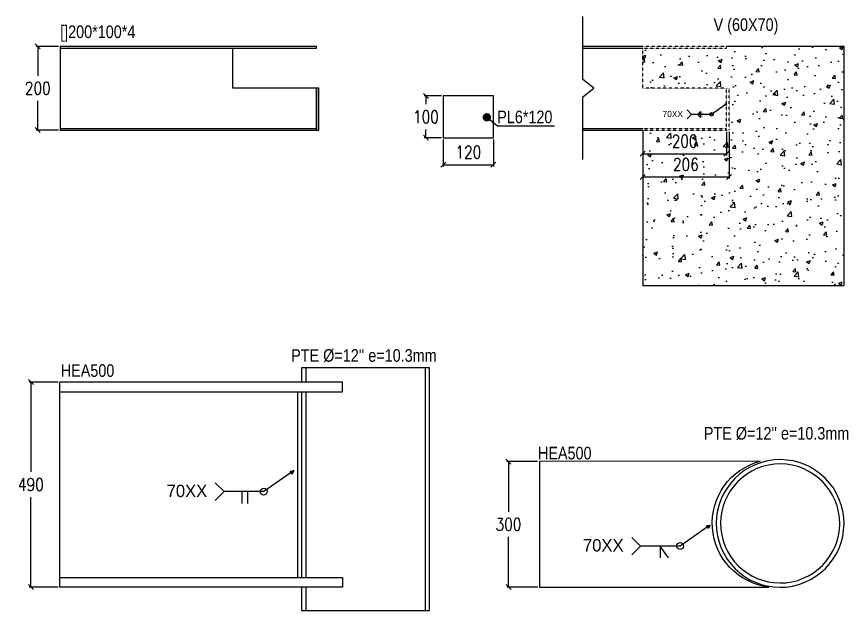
# Model space of a CAD drawing. Header units: millimetres. Extents: x -999 to 93225, y -17477 to 29086.
# Drawn here: x 6492 to 8479, y -11605 to -10186 of the extents above; entities that cross this region are included whole.
import ezdxf
from ezdxf.enums import TextEntityAlignment as Align

# ---------------------------------------------------------------- set-up
doc = ezdxf.new("R2010")
doc.units = ezdxf.units.MM
doc.header["$LTSCALE"] = 0.4
doc.linetypes.add('DXK_LINE_DOT1', pattern=[1.8814, 0.9407, -0.9407])
doc.layers.get('0').update_dxf_attribs({"color": 255})
for name, color, linetype in [('COTAS', 8, 'Continuous'), ('P-PLATINA', 6, 'Continuous'), ('TITULO', 3, 'Continuous')]:
    doc.layers.add(name, color=color, linetype=linetype)
doc.styles.add('Arial Narrow', font='', dxfattribs={"height": 0.2})
doc.styles.add('CNI_COTAS', font='romans.shx', dxfattribs={"width": 0.8})
doc.styles.add('ROMANS', font='DINGRAFO.SHX')
doc.styles.get('Arial Narrow').set_extended_font_data('Arial Narrow')
doc.dimstyles.new('1.1', dxfattribs={"dimscale": 0, "dimtxt": 15, "dimasz": 20, "dimexe": 2, "dimexo": 2, "dimgap": 7, "dimtad": 1, "dimdec": 0, "dimzin": 4, "dimdsep": 46, "dimtxsty": 'CNI_COTAS', "dimblk": 'DOTSMALL', "dimcen": 0, "dimclrd": 256, "dimclrt": 3, "dimadec": 0, "dimazin": 0, "dimtfac": 1, "dimtdec": 0, "dimtmove": 2, "dimatfit": 0, "dimldrblk": 'DOT', "dimfxl": 0.05, "dimtolj": 1, "dimtzin": 0, "dimarcsym": 1})
doc.dimstyles.new('1.4', dxfattribs={"dimscale": 0, "dimtxt": 30, "dimasz": 12, "dimexe": 4, "dimexo": 4, "dimgap": 15, "dimtad": 1, "dimdec": 0, "dimzin": 4, "dimdsep": 46, "dimtxsty": 'CNI_COTAS', "dimblk": 'OBLIQUE', "dimcen": -0.09, "dimclrd": 256, "dimclrt": 3, "dimadec": 0, "dimazin": 0, "dimtfac": 1, "dimtdec": 0, "dimtmove": 2, "dimatfit": 0, "dimldrblk": 'DOT', "dimfxl": 0.05, "dimtolj": 1, "dimtzin": 0, "dimarcsym": 0})

# ---------------------------------------------------------------- blocks, each defined once
blk = doc.blocks.new('_Dot')
at = {"color": 0, "linetype": 'ByBlock', "lineweight": -2}
blk.add_line((-0.5, 0), (-1, 0), dxfattribs=at)
at = {"color": 0, "linetype": 'ByBlock', "const_width": 0.5}
blk.add_lwpolyline([(-0.25, 0, 1), (0.25, 0, 1)], format="xyb", close=True, dxfattribs=at)
blk = doc.blocks.new('_DotSmall')
at = {"color": 0, "linetype": 'ByBlock', "const_width": 0.5}
blk.add_lwpolyline([(-0.0625, 0, 1), (0.0625, 0, 1)], format="xyb", close=True, dxfattribs=at)
blk = doc.blocks.new('_Oblique')
at = {"color": 0, "linetype": 'ByBlock', "lineweight": -2}
blk.add_line((-0.5, -0.5), (0.5, 0.5), dxfattribs=at)
blk = doc.blocks.new('*D730')
at = {"layer": 'COTAS', "color": 0, "lineweight": -2, "transparency": 16777216}
for p, q in [((6592.3, -10257.5), (6538.9, -10257.5)), ((6592.3, -10457.5), (6538.9, -10457.5))]:
    blk.add_line(p, q, dxfattribs=at)
at = {"layer": 'COTAS', "lineweight": -2, "transparency": 16777216}
for p, q in [((6542.9, -10257.5), (6542.9, -10327.5)), ((6542.9, -10457.5), (6542.9, -10387.5))]:
    blk.add_line(p, q, dxfattribs=at)
at = {"layer": 'Defpoints', "color": 0, "transparency": 16777216}
for p in [(6542.9, -10257.5), (6596.3, -10257.5), (6596.3, -10457.5)]:
    blk.add_point(p, dxfattribs=at)
at = {"layer": 'COTAS', "lineweight": -2, "transparency": 16777216, "xscale": 12, "yscale": 12, "zscale": 12}
for p, rotation in [((6542.9, -10257.5), 90), ((6542.9, -10457.5), 270)]:
    blk.add_blockref('_Oblique', p, dxfattribs=dict(at, rotation=rotation))
at = {"layer": 'COTAS', "color": 3, "transparency": 16777216, "insert": (6542.9, -10357.5), "char_height": 30, "attachment_point": 5, "rotation": 0.01, "style": 'CNI_COTAS'}
blk.add_mtext('\\A1;200', dxfattribs=at)
blk = doc.blocks.new('*D727')
at = {"layer": 'COTAS', "color": 0, "lineweight": -2, "transparency": 16777216}
for p, q in [((7987.9, -10461.5), (7987.9, -10517.9)), ((8187.9, -10461.5), (8187.9, -10517.9))]:
    blk.add_line(p, q, dxfattribs=at)
at = {"layer": 'COTAS', "lineweight": -2, "transparency": 16777216}
blk.add_line((7987.9, -10513.9), (8187.9, -10513.9), dxfattribs=at)
at = {"layer": 'Defpoints', "color": 0, "transparency": 16777216}
for p in [(7987.9, -10457.5), (8187.9, -10457.5), (8187.9, -10513.9)]:
    blk.add_point(p, dxfattribs=at)
at = {"layer": 'COTAS', "lineweight": -2, "transparency": 16777216, "xscale": 12, "yscale": 12, "zscale": 12, "rotation": 180}
blk.add_blockref('_Oblique', (7987.9, -10513.9), dxfattribs=at)
at = {"layer": 'COTAS', "lineweight": -2, "transparency": 16777216, "xscale": 12, "yscale": 12, "zscale": 12}
blk.add_blockref('_Oblique', (8187.9, -10513.9), dxfattribs=at)
at = {"layer": 'COTAS', "color": 3, "transparency": 16777216, "insert": (8087.9, -10483.9), "char_height": 30, "attachment_point": 5, "style": 'CNI_COTAS'}
blk.add_mtext('\\A1;200', dxfattribs=at)
blk = doc.blocks.new('*D726')
at = {"layer": 'COTAS', "color": 0, "lineweight": -2, "transparency": 16777216}
for p, q in [((7987.9, -10461.5), (7987.9, -10573.4)), ((8193.9, -10461.5), (8193.9, -10573.4))]:
    blk.add_line(p, q, dxfattribs=at)
at = {"layer": 'COTAS', "lineweight": -2, "transparency": 16777216}
blk.add_line((7987.9, -10569.4), (8193.9, -10569.4), dxfattribs=at)
at = {"layer": 'Defpoints', "color": 0, "transparency": 16777216}
for p in [(7987.9, -10457.5), (8193.9, -10457.5), (8193.9, -10569.4)]:
    blk.add_point(p, dxfattribs=at)
at = {"layer": 'COTAS', "lineweight": -2, "transparency": 16777216, "xscale": 12, "yscale": 12, "zscale": 12, "rotation": 180}
blk.add_blockref('_Oblique', (7987.9, -10569.4), dxfattribs=at)
at = {"layer": 'COTAS', "lineweight": -2, "transparency": 16777216, "xscale": 12, "yscale": 12, "zscale": 12}
blk.add_blockref('_Oblique', (8193.9, -10569.4), dxfattribs=at)
at = {"layer": 'COTAS', "color": 3, "transparency": 16777216, "insert": (8090.9, -10539.4), "char_height": 30, "attachment_point": 5, "style": 'CNI_COTAS'}
blk.add_mtext('\\A1;206', dxfattribs=at)
blk = doc.blocks.new('*D728')
at = {"layer": 'COTAS', "color": 0, "lineweight": -2, "transparency": 16777216}
for p, q in [((7507.3, -10375.8), (7466.1, -10375.8)), ((7507.3, -10475.8), (7466.1, -10475.8))]:
    blk.add_line(p, q, dxfattribs=at)
at = {"layer": 'COTAS', "lineweight": -2, "transparency": 16777216}
for p, q in [((7470.1, -10375.8), (7470.1, -10395.8)), ((7470.1, -10475.8), (7470.1, -10455.8))]:
    blk.add_line(p, q, dxfattribs=at)
at = {"layer": 'Defpoints', "color": 0, "transparency": 16777216}
for p in [(7470.1, -10375.8), (7511.3, -10375.8), (7511.3, -10475.8)]:
    blk.add_point(p, dxfattribs=at)
at = {"layer": 'COTAS', "lineweight": -2, "transparency": 16777216, "xscale": 12, "yscale": 12, "zscale": 12}
for p, rotation in [((7470.1, -10375.8), 90), ((7470.1, -10475.8), 270)]:
    blk.add_blockref('_Oblique', p, dxfattribs=dict(at, rotation=rotation))
at = {"layer": 'COTAS', "color": 3, "transparency": 16777216, "insert": (7470.1, -10425.8), "char_height": 30, "attachment_point": 5, "rotation": 0.01, "style": 'CNI_COTAS'}
blk.add_mtext('\\A1;100', dxfattribs=at)
blk = doc.blocks.new('*D729')
at = {"layer": 'COTAS', "color": 0, "lineweight": -2, "transparency": 16777216}
for p, q in [((7511.3, -10479.8), (7511.3, -10544.2)), ((7631.3, -10479.8), (7631.3, -10544.2))]:
    blk.add_line(p, q, dxfattribs=at)
at = {"layer": 'COTAS', "lineweight": -2, "transparency": 16777216}
blk.add_line((7511.3, -10540.2), (7631.3, -10540.2), dxfattribs=at)
at = {"layer": 'Defpoints', "color": 0, "transparency": 16777216}
for p in [(7511.3, -10475.8), (7631.3, -10475.8), (7631.3, -10540.2)]:
    blk.add_point(p, dxfattribs=at)
at = {"layer": 'COTAS', "lineweight": -2, "transparency": 16777216, "xscale": 12, "yscale": 12, "zscale": 12, "rotation": 180}
blk.add_blockref('_Oblique', (7511.3, -10540.2), dxfattribs=at)
at = {"layer": 'COTAS', "lineweight": -2, "transparency": 16777216, "xscale": 12, "yscale": 12, "zscale": 12}
blk.add_blockref('_Oblique', (7631.3, -10540.2), dxfattribs=at)
at = {"layer": 'COTAS', "color": 3, "transparency": 16777216, "insert": (7571.3, -10510.2), "char_height": 30, "attachment_point": 5, "style": 'CNI_COTAS'}
blk.add_mtext('\\A1;120', dxfattribs=at)
blk = doc.blocks.new('SOLDADURA FILETE ALREDEDOR')
h = blk.add_hatch(color=256)
h.dxf.hatch_style = 1
h.paths.add_polyline_path([(5063.7, 3679), (5060.1, 3684.2), (5066.4, 3684.8)])
for p, q in [((5061.9, 3681.6), (5015.5, 3649.2)), ((5015.5, 3649.2), (4948.3, 3649.2))]:
    blk.add_line(p, q)
blk.add_lwpolyline([(4933.5, 3634.4), (4948.3, 3649.2), (4933.5, 3664)])
for points in [[(5066.4, 3684.8), (5063.7, 3679), (5060.1, 3684.2)], [(4978.7, 3649.2), (4978.7, 3659.2), (4968.7, 3649.2), (4978.7, 3639.2)]]:
    blk.add_lwpolyline(points, close=True)
blk.add_circle((5015.5, 3649.2), 5.81)
at = {"layer": 'TITULO', "style": 'ROMANS'}
for s, height, p in [('70XX', 21, (4851, 3640)), ('6', 7.5, (4979.7, 3650.9)), ('6', 7.5, (4979.7, 3639.3))]:
    blk.add_text(s, height=height, dxfattribs=at).set_placement(p)
blk = doc.blocks.new('SOLDADURA A TOPE CON BORDES RECTOS')
h = blk.add_hatch(color=256)
h.dxf.hatch_style = 1
h.paths.add_polyline_path([(5573.3, 3679), (5569.6, 3684.2), (5576, 3684.8)])
for p, q in [((5571.4, 3681.6), (5525.1, 3649.2)), ((5525.1, 3649.2), (5457.8, 3649.2)), ((5488.2, 3629.2), (5488.2, 3649.2)), ((5498.2, 3629.2), (5498.2, 3649.2))]:
    blk.add_line(p, q)
blk.add_lwpolyline([(5576, 3684.8), (5573.3, 3679), (5569.6, 3684.2)], close=True)
blk.add_lwpolyline([(5443, 3634.4), (5457.8, 3649.2), (5443, 3664)])
blk.add_circle((5525.1, 3649.2), 5.81)
at = {"layer": 'TITULO', "style": 'ROMANS'}
blk.add_text('70XX', height=21, dxfattribs=at).set_placement((5360.6, 3640))
blk = doc.blocks.new('SOLDADURA DE TOPE CON BISEL SIMPLE')
h = blk.add_hatch(color=256)
h.dxf.hatch_style = 1
h.paths.add_polyline_path([(19248.9, -10322.4), (19243.7, -10315), (19252.7, -10314.2)])
for p, q in [((19246.3, -10318.7), (19180.9, -10364.4)), ((19180.9, -10364.4), (19086, -10364.4))]:
    blk.add_line(p, q)
blk.add_lwpolyline([(19252.7, -10314.2), (19248.9, -10322.4), (19243.7, -10315)], close=True)
for points in [[(19065.2, -10385.3), (19086, -10364.4), (19065.2, -10343.6)], [(19153.2, -10392.9), (19133.5, -10364.4), (19133.5, -10392.7)]]:
    blk.add_lwpolyline(points)
blk.add_circle((19180.9, -10364.4), 8.2)
at = {"layer": 'TITULO', "style": 'ROMANS'}
blk.add_text('70XX', height=29.63, dxfattribs=at).set_placement((18948.8, -10377.5))
blk = doc.blocks.new('*D874')
at = {"layer": 'COTAS', "color": 0, "lineweight": -2, "transparency": 16777216}
for p, q in [((6592, -11059.7), (6522.5, -11059.7)), ((6592, -11549.7), (6522.5, -11549.7))]:
    blk.add_line(p, q, dxfattribs=at)
at = {"layer": 'COTAS', "lineweight": -2, "transparency": 16777216}
for p, q in [((6526.5, -11059.7), (6526.5, -11274.7)), ((6526.5, -11549.7), (6526.5, -11334.7))]:
    blk.add_line(p, q, dxfattribs=at)
at = {"layer": 'Defpoints', "color": 0, "transparency": 16777216}
for p in [(6526.5, -11059.7), (6596, -11059.7), (6596, -11549.7)]:
    blk.add_point(p, dxfattribs=at)
at = {"layer": 'COTAS', "lineweight": -2, "transparency": 16777216, "xscale": 12, "yscale": 12, "zscale": 12}
for p, rotation in [((6526.5, -11059.7), 90), ((6526.5, -11549.7), 270)]:
    blk.add_blockref('_Oblique', p, dxfattribs=dict(at, rotation=rotation))
at = {"layer": 'COTAS', "color": 3, "transparency": 16777216, "insert": (6526.5, -11304.7), "char_height": 30, "attachment_point": 5, "rotation": 0.01, "style": 'CNI_COTAS'}
blk.add_mtext('\\A1;490', dxfattribs=at)
blk = doc.blocks.new('*D875')
at = {"layer": 'COTAS', "color": 0, "lineweight": -2, "transparency": 16777216}
for p, q in [((7736.8, -11249.7), (7662.9, -11249.8)), ((7737.2, -11549.7), (7663.3, -11549.8))]:
    blk.add_line(p, q, dxfattribs=at)
at = {"layer": 'COTAS', "lineweight": -2, "transparency": 16777216}
for p, q in [((7666.9, -11249.8), (7667.1, -11369.8)), ((7667.3, -11549.8), (7667.2, -11429.8))]:
    blk.add_line(p, q, dxfattribs=at)
at = {"layer": 'Defpoints', "color": 0, "transparency": 16777216}
for p in [(7666.9, -11249.8), (7740.8, -11249.7), (7741.2, -11549.7)]:
    blk.add_point(p, dxfattribs=at)
at = {"layer": 'COTAS', "lineweight": -2, "transparency": 16777216, "xscale": 12, "yscale": 12, "zscale": 12}
for p, rotation in [((7666.9, -11249.8), 90.07866859647952), ((7667.3, -11549.8), 270.0786685964795)]:
    blk.add_blockref('_Oblique', p, dxfattribs=dict(at, rotation=rotation))
at = {"layer": 'COTAS', "color": 3, "transparency": 16777216, "insert": (7667.1, -11399.8), "char_height": 30, "attachment_point": 5, "rotation": 0.01, "style": 'CNI_COTAS'}
blk.add_mtext('\\A1;300', dxfattribs=at)

msp = doc.modelspace()

# ---------------------------------------------------------------- hatches: boundary and pattern name
at = {"layer": 'COTAS'}
h = msp.add_hatch(dxfattribs=at)
h.set_pattern_fill('AR-CONC', color=256, scale=0.5)
h.set_pattern_definition([(50, (-97.916, 0), (91.09233, -7.96954), [9.525, -104.775]), (355, (-97.92, 0), (-17.6217, 95.5284), [7.62, -83.8203]), (100.45144, (-90.325, -0.66), (73.4706, 87.5589), [8.095, -89.0451]), (46.1842, (-97.92, 25.4), (135.5395, -21.0212), [14.2875, -157.1625]), (96.6356, (-86.62, 23.65), (118.7021, 123.713), [12.1425, -133.5678]), (351.1842, (-97.92, 25.4), (118.702, 123.713), [11.43, -125.7299]), (21, (-85.216, 19.05), (75.8072, -51.1326), [9.525, -104.775]), (326, (-85.22, 19.05), (30.901, 92.094), [7.62, -83.82]), (71.45144, (-78.9, 14.79), (106.7082, 40.9614), [8.095, -89.04497]), (37.5, (-97.916, 0), (1.5443, 42.27752), [0, -82.804, 0, -85.09, 0, -84.1375]), (7.5, (-97.916, 0), (33.40983, 50.09029), [0, -48.514, 0, -80.899, 0, -32.0675]), (327.5, (-126.237, 0), (67.7953, -2.86437), [0, -31.75, 0, -99.06, 0, -131.445]), (317.5, (-138.937, 0), (74.0646, 12.71325), [0, -41.275, 0, -65.786, 0, -93.345])])
h.paths.add_polyline_path([(8469.3, -10257.5), (8187.9, -10257.5), (8187.9, -10261.5), (7987.9, -10261.5), (7987.9, -10357.5), (8187.9, -10357.5), (8193.9, -10357.5), (8193.9, -10457.5), (8187.9, -10457.5), (7987.9, -10457.5), (7987.9, -10829.3), (8469.3, -10829.3)])
h.paths.add_polyline_path([(8049.5, -10506.4), (8126.2, -10506.4), (8126.2, -10461.4), (8049.5, -10461.4)], flags=24)
h.paths.add_polyline_path([(8052.5, -10561.9), (8129.2, -10561.9), (8129.2, -10516.9), (8052.5, -10516.9)], flags=24)

# ---------------------------------------------------------------- linework, layer by layer
at = {"color": 2}
for p, q in [((6596.3, -10257.5), (6596.3, -10457.5)), ((7008.5, -10357.5), (7008.5, -10261.5)), ((7214.5, -10357.5), (7008.5, -10357.5)), ((6596.3, -10453.5), (7008.5, -10453.5)), ((6596.3, -10457.5), (7008.5, -10457.5)), ((7008.5, -10453.5), (7208.5, -10453.5)), ((7008.5, -10457.5), (7208.5, -10457.5)), ((7845, -10453.5), (7987.9, -10453.5)), ((7845, -10457.5), (7987.9, -10457.5))]:
    msp.add_line(p, q, dxfattribs=at)
at = {"color": 2, "linetype": 'DXK_LINE_DOT1'}
for p, q in [((7987.9, -10453.5), (8187.9, -10453.5)), ((7987.9, -10457.5), (8187.9, -10457.5))]:
    msp.add_line(p, q, dxfattribs=at)
at = {"color": 2, "linetype": 'Continuous'}
for p, q in [((7183.5, -11026), (7183.5, -11059.7)), ((7467.9, -11026), (7467.9, -11605.5)), ((6596, -11549.7), (6596, -11059.7)), ((7163.5, -11082.7), (7163.5, -11526.7)), ((7183.5, -11082.7), (7183.5, -11526.7)), ((7183.5, -11549.7), (7183.5, -11605.5))]:
    msp.add_line(p, q, dxfattribs=at)
at = {"color": 2}
for points in [[(6596.3, -10261.5), (7208.5, -10261.5), (7208.5, -10257.5), (6596.3, -10257.5)], [(7987.9, -10257.5), (7845, -10257.5)], [(7845, -10261.5), (7987.9, -10261.5)]]:
    msp.add_lwpolyline(points, dxfattribs=at)
at = {"color": 2, "linetype": 'DXK_LINE_DOT1'}
for points in [[(7987.9, -10261.5), (8187.9, -10261.5), (8187.9, -10257.5), (7987.9, -10257.5)], [(8187.9, -10357.5), (7987.9, -10357.5), (7987.9, -10261.5)]]:
    msp.add_lwpolyline(points, dxfattribs=at)
at = {"color": 2, "linetype": 'Continuous'}
for points in [[(6596, -11082.7), (7270.6, -11082.7), (7270.6, -11059.7), (6596, -11059.7)], [(6596, -11526.7), (6963.5, -11526.7), (7270.6, -11526.7), (7270.6, -11549.7), (6963.5, -11549.7), (6596, -11549.7)]]:
    msp.add_lwpolyline(points, dxfattribs=at)
for points in [[(8268, -11249), (7741.2, -11249.7), (7741.2, -11549.7), (8289, -11549.7, -0.826366)], [(8176.5, -11425.5, 1), (8455.5, -11370, 1)]]:
    msp.add_lwpolyline(points, format="xyb", close=True, dxfattribs=at)
at = {"layer": 'COTAS'}
msp.add_lwpolyline([(7845, -10527.7), (7845, -10377.7), (7871.4, -10357), (7845, -10336.2), (7845, -10186.2)], dxfattribs=at)
at = {"layer": 'COTAS', "color": 1}
for points in [[(7987.9, -10457.5), (7987.9, -10829.3), (8469.3, -10829.3), (8469.3, -10257.5), (8187.9, -10257.5), (8187.9, -10257.5)], [(7173.2, -11549.7), (7173.2, -11605.5), (7478.2, -11605.5), (7478.2, -11026), (7173.2, -11026), (7173.2, -11059.7)], [(7173.2, -11082.7), (7173.2, -11503.6)], [(7173.2, -11503.6), (7173.2, -11526.7)]]:
    msp.add_lwpolyline(points, dxfattribs=at)
msp.add_lwpolyline([(8166.4, -11427.5, 1), (8465.6, -11368, 1)], format="xyb", close=True, dxfattribs=at)
at = {"layer": 'P-PLATINA', "linetype": 'DXK_LINE_DOT1'}
for p, q in [((8187.9, -10457.5), (8187.9, -10357.5)), ((8187.9, -10357.5), (8193.9, -10357.5)), ((8193.9, -10457.5), (8193.9, -10357.5)), ((8187.9, -10457.5), (8193.9, -10457.5))]:
    msp.add_line(p, q, dxfattribs=at)
at = {"layer": 'P-PLATINA', "linetype": 'Continuous'}
msp.add_lwpolyline([(7208.5, -10457.5), (7214.5, -10457.5), (7214.5, -10357.5), (7208.5, -10357.5), (7208.5, -10457.5), (7208.5, -10357.5)], dxfattribs=at)
msp.add_lwpolyline([(7511.3, -10475.8), (7631.3, -10475.8), (7631.3, -10375.8), (7511.3, -10375.8)], close=True, dxfattribs=at)

# ---------------------------------------------------------------- block references
for name, p, xscale, yscale, zscale in [('SOLDADURA FILETE ALREDEDOR', (4588.7, -13012.5), 0.7104614331683008, 0.7104614331683008, 0.7104614331683008), ('SOLDADURA A TOPE CON BORDES RECTOS', (-712.3, -16470.2), 1.410856086152307, 1.410856086152307, 1.410856086152307)]:
    msp.add_blockref(name, p, dxfattribs=dict(xscale=xscale, yscale=yscale, zscale=zscale))
msp.add_blockref('SOLDADURA DE TOPE CON BISEL SIMPLE', (-11103.7, -1087.3))

# ---------------------------------------------------------------- texts
at = {"color": 96, "style": 'Arial Narrow'}
for s, p in [('V (60X70)', (8234.5, -10205.4)), ('[]200*100*4', (6686.2, -10222.4)), ('PL6*120', (7706.2, -10426)), ("PTE Ø=12'' e=10.3mm", (7321.9, -10996.1)), ('HEA500', (6661.8, -11032.2)), ("PTE Ø=12'' e=10.3mm", (8307.5, -11182.2)), ('HEA500', (7801.6, -11229.5))]:
    msp.add_text(s, height=30, dxfattribs=at).set_placement(p, align=Align.MIDDLE_CENTER)

# ---------------------------------------------------------------- dimensions: what is measured, and where the dimension line sits
at = {"layer": 'COTAS'}
for base, p1, p2, picture, middle in [((6542.9, -10257.5), (6596.3, -10457.5), (6596.3, -10257.5), '*D730', (6542.9, -10357.5)), ((7470.1, -10375.8), (7511.3, -10475.8), (7511.3, -10375.8), '*D728', (7470.1, -10425.8)), ((6526.5, -11059.7), (6596, -11549.7), (6596, -11059.7), '*D874', (6526.5, -11304.7))]:
    dim = msp.add_linear_dim(base=base, p1=p1, p2=p2, angle=90, dimstyle='1.4', override={"dimscale": 1}, dxfattribs=at)
    dim.commit()
    dim.dimension.update_dxf_attribs({"geometry": picture, "text_midpoint": middle, "text_rotation": 0.01})
for base, p1, p2, picture, middle in [((8187.9, -10513.9), (7987.9, -10457.5), (8187.9, -10457.5), '*D727', (8087.9, -10483.9)), ((8193.9, -10569.4), (7987.9, -10457.5), (8193.9, -10457.5), '*D726', (8090.9, -10539.4)), ((7631.3, -10540.2), (7511.3, -10475.8), (7631.3, -10475.8), '*D729', (7571.3, -10510.2))]:
    dim = msp.add_linear_dim(base=base, p1=p1, p2=p2, dimstyle='1.4', override={"dimscale": 1}, dxfattribs=at)
    dim.commit()
    dim.dimension.update_dxf_attribs({"geometry": picture, "text_midpoint": middle})
dim = msp.add_aligned_dim(p1=(7741.2, -11549.7), p2=(7740.8, -11249.7), distance=73.8, dimstyle='1.4', override={"dimscale": 1}, dxfattribs=at)
dim.commit()
dim.dimension.update_dxf_attribs({"geometry": '*D875', "text_midpoint": (7667.1, -11399.8), "text_rotation": 0.01})

# ---------------------------------------------------------------- leaders
msp.add_leader([(7615.5, -10426.9), (7641, -10446.9), (7777.1, -10446.9)], dimstyle='1.1', override={"dimscale": 1}, dxfattribs=at)

doc.saveas('drawing.dxf')
